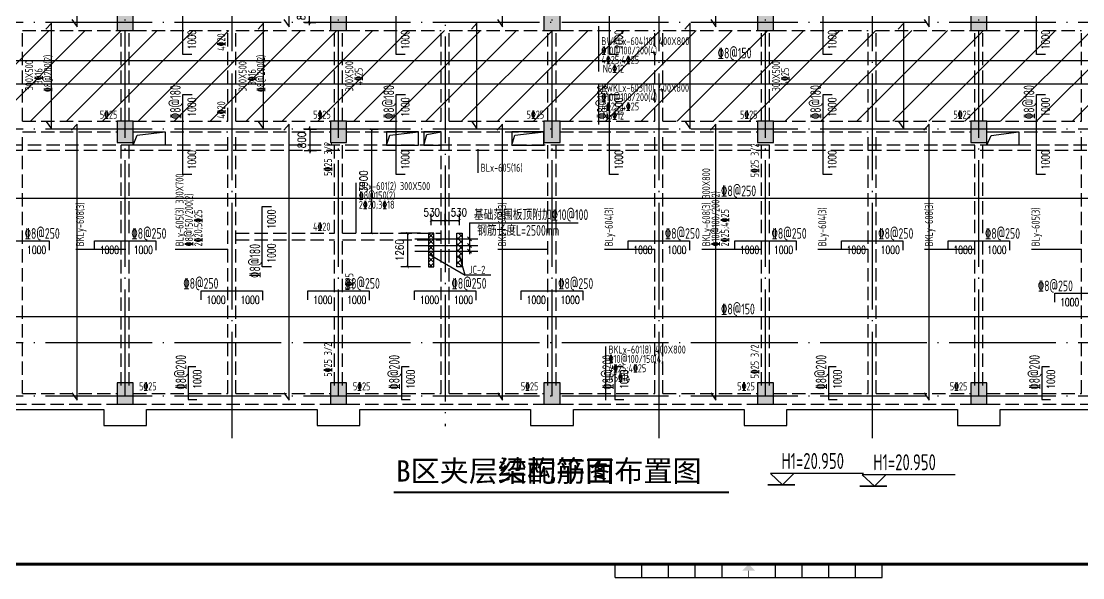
# Model space of a CAD drawing. Header units: millimetres. Extents: x 2998490 to 15040601, y 444546 to 7822218.
# Drawn here: x 14393708 to 14433503, y 7486254 to 7507115 of the extents above; entities that cross this region are included whole.
import ezdxf
from ezdxf.enums import TextEntityAlignment as Align

# ---------------------------------------------------------------- set-up
doc = ezdxf.new("R2010")
doc.units = ezdxf.units.MM
doc.header["$LTSCALE"] = 2000
doc.linetypes.add('DASH', pattern=[0.35, 0.25, -0.1])
doc.linetypes.add('DOTE', pattern=[2.42, 2, -0.2, 0.02, -0.2])
for name, color, linetype in [('3-AXIS', 3, 'Continuous'), ('3-ban', 84, 'Continuous'), ('3-ban-hatch', 9, 'Continuous'), ('3-ban-rein', 1, 'Continuous'), ('3-ban-TEXT', 7, 'Continuous'), ('3-ban设备基础', 3, 'Continuous'), ('3-COLUMN-UP', 2, 'Continuous'), ('3-dote', 43, 'DOTE'), ('3-HATCH', 8, 'Continuous'), ('3-liang-rein-X', 54, 'Continuous'), ('3-liang-rein-Y', 130, 'Continuous'), ('3-liang-R截面-X', 50, 'Continuous'), ('3-liang-R截面-Y', 70, 'Continuous'), ('3-liang-s-1', 44, 'Continuous'), ('3-liang-xu', 120, 'DASH'), ('图框', 7, 'Continuous')]:
    doc.layers.add(name, color=color, linetype=linetype)
doc.styles.add('DIM_FONT', font='SIMPLEX', dxfattribs={"width": 0.8, "bigfont": 'HZTXT'})
doc.styles.add('NT4', font='tssdeng.shx', dxfattribs={"width": 0.65, "bigfont": 'tssdchn.shx'})
doc.styles.add('TJ1', font='tj-romans1.shx', dxfattribs={"width": 0.8, "bigfont": 'tj-hztxt1.shx'})
doc.styles.add('TSSD_Rein', font='Tssdeng.shx', dxfattribs={"width": 0.7, "bigfont": 'hztxt.shx'})
doc.styles.add('黑体', font='SIMHEI.TTF')
doc.dimstyles.new('DIMN100', dxfattribs={"dimtxt": 300, "dimasz": 100, "dimexe": 250, "dimexo": 300, "dimgap": 150, "dimtad": 1, "dimdec": 0, "dimzin": 0, "dimdsep": 46, "dimtxsty": 'DIM_FONT', "dimblk": 'ARCHTICK', "dimcen": 0.09, "dimclrt": 7, "dimazin": 2, "dimtfac": 1, "dimtdec": 0, "dimtix": 1, "dimtmove": 2, "dimatfit": 3, "dimldrblk": 'ARCHTICK', "dimfxl": 0, "dimtolj": 1, "dimtzin": 0, "dimarcsym": 0})
pattern_1 = [(45, (-3453.43, 0), (-112.2532015, 112.2532015), []), (135, (-3453.43, 0), (-112.2532015, -112.2532015), [])]

# ---------------------------------------------------------------- blocks, each defined once
blk = doc.blocks.new('TJAD_TK_A0')
at = {"layer": '图框'}
for p, q in [((1517.5, -436.65), (1517.5, -431.65)), ((1527.5, -436.65), (1527.5, -431.65)), ((1537.5, -436.65), (1537.5, -431.65)), ((1547.5, -436.65), (1547.5, -431.65)), ((1557.5, -436.65), (1557.5, -431.65)), ((1577.5, -436.65), (1577.5, -431.65)), ((1587.5, -436.65), (1587.5, -431.65)), ((1597.5, -436.65), (1597.5, -431.65)), ((1607.5, -436.65), (1607.5, -431.65)), ((1617.5, -436.65), (1617.5, -431.65)), ((1517.5, -436.65), (1617.5, -436.65))]:
    blk.add_line(p, q, dxfattribs=at)
at = {"layer": '图框', "const_width": 1.2}
blk.add_lwpolyline([(2152, -431.7), (2152, 389.3), (998, 389.3), (998, -431.7)], close=True, dxfattribs=at)
at = {"layer": '图框', "const_width": 0.3}
blk.add_lwpolyline([(1567.5, -434.15), (1567.5, -436.65)], dxfattribs=at)
at = {"layer": '图框'}
blk.add_solid([(1570, -434.15), (1565, -434.15), (1567.5, -431.65)], dxfattribs=at)
blk = doc.blocks.new('_ArchTick')
at = {"color": 0, "linetype": 'ByBlock', "const_width": 0.15}
blk.add_lwpolyline([(-0.5, -0.5), (0.5, 0.5)], dxfattribs=at)
blk = doc.blocks.new('*D900')
at = {"layer": '3-ban设备基础', "color": 0, "lineweight": -2}
for p, q in [((14408676, 7499165), (14407940, 7499165)), ((14408190, 7499165), (14408190, 7497905)), ((14408676, 7497905), (14407940, 7497905))]:
    blk.add_line(p, q, dxfattribs=at)
at = {"layer": 'Defpoints', "color": 0}
for p in [(14408976, 7499165), (14408190, 7497905), (14408976, 7497905)]:
    blk.add_point(p, dxfattribs=at)
at = {"layer": '3-ban设备基础', "color": 0, "lineweight": -2, "xscale": 100, "yscale": 100, "zscale": 100}
for p, rotation in [((14408190, 7499165), 90), ((14408190, 7497905), 270)]:
    blk.add_blockref('_ArchTick', p, dxfattribs=dict(at, rotation=rotation))
at = {"layer": '3-ban设备基础', "color": 7, "insert": (14407890, 7498535), "char_height": 300, "attachment_point": 5, "rotation": 90, "style": 'DIM_FONT'}
blk.add_mtext('\\A1;1260', dxfattribs=at)
blk = doc.blocks.new('*D901')
at = {"layer": '3-ban设备基础', "color": 0, "lineweight": -2}
for p, q in [((14409076, 7499465), (14409076, 7499902)), ((14409606, 7499465), (14409606, 7499902)), ((14409076, 7499652), (14409606, 7499652))]:
    blk.add_line(p, q, dxfattribs=at)
at = {"layer": 'Defpoints', "color": 0}
for p in [(14409606, 7499652), (14409076, 7499165), (14409606, 7499165)]:
    blk.add_point(p, dxfattribs=at)
at = {"layer": '3-ban设备基础', "color": 0, "lineweight": -2, "xscale": 100, "yscale": 100, "zscale": 100, "rotation": 180}
blk.add_blockref('_ArchTick', (14409076, 7499652), dxfattribs=at)
at = {"layer": '3-ban设备基础', "color": 0, "lineweight": -2, "xscale": 100, "yscale": 100, "zscale": 100}
blk.add_blockref('_ArchTick', (14409606, 7499652), dxfattribs=at)
at = {"layer": '3-ban设备基础', "color": 7, "insert": (14409098, 7499952), "char_height": 300, "attachment_point": 5, "style": 'DIM_FONT'}
blk.add_mtext('\\A1;530', dxfattribs=at)
blk = doc.blocks.new('*D902')
at = {"layer": '3-ban设备基础', "color": 0, "lineweight": -2}
for p, q in [((14409606, 7499465), (14409606, 7499902)), ((14410136, 7499465), (14410136, 7499902)), ((14409606, 7499652), (14410136, 7499652))]:
    blk.add_line(p, q, dxfattribs=at)
at = {"layer": 'Defpoints', "color": 0}
for p in [(14410136, 7499652), (14409606, 7499165), (14410136, 7499165)]:
    blk.add_point(p, dxfattribs=at)
at = {"layer": '3-ban设备基础', "color": 0, "lineweight": -2, "xscale": 100, "yscale": 100, "zscale": 100, "rotation": 180}
blk.add_blockref('_ArchTick', (14409606, 7499652), dxfattribs=at)
at = {"layer": '3-ban设备基础', "color": 0, "lineweight": -2, "xscale": 100, "yscale": 100, "zscale": 100}
blk.add_blockref('_ArchTick', (14410136, 7499652), dxfattribs=at)
at = {"layer": '3-ban设备基础', "color": 7, "insert": (14410114, 7499952), "char_height": 300, "attachment_point": 5, "style": 'DIM_FONT'}
blk.add_mtext('\\A1;530', dxfattribs=at)
blk = doc.blocks.new('*D1761')
at = {"layer": '3-ban', "color": 0, "lineweight": -2}
for p, q in [((14404326, 7507865), (14404758, 7507865)), ((14404508, 7507865), (14404508, 7507965)), ((14404508, 7507865), (14404508, 7507065)), ((14404326, 7507065), (14404758, 7507065)), ((14404508, 7507065), (14404508, 7506965))]:
    blk.add_line(p, q, dxfattribs=at)
at = {"layer": 'Defpoints', "color": 0}
for p in [(14404026, 7507865), (14404026, 7507065), (14404508, 7507065)]:
    blk.add_point(p, dxfattribs=at)
at = {"layer": '3-ban', "color": 0, "lineweight": -2, "xscale": 100, "yscale": 100, "zscale": 100}
for p, rotation in [((14404508, 7507865), 270), ((14404508, 7507065), 90)]:
    blk.add_blockref('_ArchTick', p, dxfattribs=dict(at, rotation=rotation))
at = {"layer": '3-ban', "color": 7, "insert": (14404208, 7507465), "char_height": 300, "attachment_point": 5, "rotation": 90, "style": 'DIM_FONT'}
blk.add_mtext('\\A1;800', dxfattribs=at)
blk = doc.blocks.new('*D1762')
at = {"layer": '3-ban', "color": 0, "lineweight": -2}
for p, q in [((14404312, 7503065), (14404772, 7503065)), ((14404522, 7503065), (14404522, 7503165)), ((14404522, 7503065), (14404522, 7502265)), ((14404312, 7502265), (14404772, 7502265)), ((14404522, 7502265), (14404522, 7502165))]:
    blk.add_line(p, q, dxfattribs=at)
at = {"layer": 'Defpoints', "color": 0}
for p in [(14404012, 7503065), (14404012, 7502265), (14404522, 7502265)]:
    blk.add_point(p, dxfattribs=at)
at = {"layer": '3-ban', "color": 0, "lineweight": -2, "xscale": 100, "yscale": 100, "zscale": 100}
for p, rotation in [((14404522, 7503065), 270), ((14404522, 7502265), 90)]:
    blk.add_blockref('_ArchTick', p, dxfattribs=dict(at, rotation=rotation))
at = {"layer": '3-ban', "color": 7, "insert": (14404222, 7502665), "char_height": 300, "attachment_point": 5, "rotation": 90, "style": 'DIM_FONT'}
blk.add_mtext('\\A1;800', dxfattribs=at)
blk = doc.blocks.new('*D1763')
at = {"layer": '3-ban', "color": 0, "lineweight": -2}
for p, q in [((14406771, 7503065), (14407094, 7503065)), ((14406844, 7503065), (14406844, 7499165)), ((14406771, 7499165), (14407094, 7499165))]:
    blk.add_line(p, q, dxfattribs=at)
at = {"layer": 'Defpoints', "color": 0}
for p in [(14406471, 7503065), (14406471, 7499165), (14406844, 7499165)]:
    blk.add_point(p, dxfattribs=at)
at = {"layer": '3-ban', "color": 0, "lineweight": -2, "xscale": 100, "yscale": 100, "zscale": 100}
for p, rotation in [((14406844, 7503065), 90), ((14406844, 7499165), 270)]:
    blk.add_blockref('_ArchTick', p, dxfattribs=dict(at, rotation=rotation))
at = {"layer": '3-ban', "color": 7, "insert": (14406544, 7501115), "char_height": 300, "attachment_point": 5, "rotation": 90, "style": 'DIM_FONT'}
blk.add_mtext('\\A1;3900', dxfattribs=at)

msp = doc.modelspace()

# ---------------------------------------------------------------- hatches: boundary and pattern name
at = {"layer": '3-ban-hatch'}
h = msp.add_hatch(dxfattribs=at)
h.set_pattern_fill('ANSI31', color=8, scale=300, style=0)
h.set_pattern_definition([(45, (-3453.4, 0), (-673.51921, 673.51921), [])])
h.paths.add_polyline_path([(14389305.6, 7506765.4), (14452155.6, 7506765.4), (14452155.6, 7503365.4), (14389305.6, 7503365.4)])
at = {"layer": '3-ban设备基础', "ltscale": 2}
h = msp.add_hatch(dxfattribs=at)
h.set_pattern_fill('ANSI37', color=256, scale=50, style=0)
h.set_pattern_definition(pattern_1)
h.paths.add_polyline_path([(14408975.6, 7497905.4), (14409175.6, 7497905.4), (14409175.6, 7499165.4), (14408975.6, 7499165.4)])
h = msp.add_hatch(dxfattribs=at)
h.set_pattern_fill('ANSI37', color=256, scale=50, style=0)
h.set_pattern_definition(pattern_1)
h.paths.add_polyline_path([(14410235.6, 7497905.4), (14410035.6, 7497905.4), (14410035.6, 7499165.4), (14410235.6, 7499165.4)])
at = {"layer": '3-HATCH'}
for points in [[(14397305.5, 7506765.4), (14397905.5, 7506765.4), (14397905.5, 7507565.4), (14397305.5, 7507565.4)], [(14405305.5, 7506765.4), (14405905.5, 7506765.4), (14405905.5, 7507565.4), (14405305.5, 7507565.4)], [(14413305.5, 7506765.4), (14413905.5, 7506765.4), (14413905.5, 7507565.4), (14413305.5, 7507565.4)], [(14421305.5, 7506765.4), (14421905.5, 7506765.4), (14421905.5, 7507565.4), (14421305.5, 7507565.4)], [(14429305.5, 7506765.4), (14429905.5, 7506765.4), (14429905.5, 7507565.4), (14429305.5, 7507565.4)], [(14397305.5, 7502565.4), (14397905.5, 7502565.4), (14397905.5, 7503365.4), (14397305.5, 7503365.4)], [(14405305.5, 7502565.4), (14405905.5, 7502565.4), (14405905.5, 7503365.4), (14405305.5, 7503365.4)], [(14413305.5, 7502565.4), (14413905.5, 7502565.4), (14413905.5, 7503365.4), (14413305.5, 7503365.4)], [(14421305.5, 7502565.4), (14421905.5, 7502565.4), (14421905.5, 7503365.4), (14421305.5, 7503365.4)], [(14429305.5, 7502565.4), (14429905.5, 7502565.4), (14429905.5, 7503365.4), (14429305.5, 7503365.4)], [(14397305.5, 7492765.4), (14397905.5, 7492765.4), (14397905.5, 7493565.4), (14397305.5, 7493565.4)], [(14405305.5, 7492765.4), (14405905.5, 7492765.4), (14405905.5, 7493565.4), (14405305.5, 7493565.4)], [(14413305.5, 7492765.4), (14413905.5, 7492765.4), (14413905.5, 7493565.4), (14413305.5, 7493565.4)], [(14421305.5, 7492765.4), (14421905.5, 7492765.4), (14421905.5, 7493565.4), (14421305.5, 7493565.4)], [(14429305.5, 7492765.4), (14429905.5, 7492765.4), (14429905.5, 7493565.4), (14429305.5, 7493565.4)]]:
    msp.add_hatch(color=256, dxfattribs=at).paths.add_polyline_path(points)

# ---------------------------------------------------------------- linework, layer by layer
at = {"layer": '3-AXIS', "color": 15, "linetype": 'DOTE'}
for p, q in [((14397605.6, 7493065.4), (14397605.6, 7522345.6)), ((14405605.6, 7493065.4), (14405605.6, 7522345.6)), ((14413605.6, 7493065.4), (14413605.6, 7522345.6)), ((14421605.6, 7493065.4), (14421605.6, 7522345.6)), ((14429605.6, 7493065.4), (14429605.6, 7522345.6)), ((14451855.6, 7507065.4), (14370566.4, 7507065.4)), ((14451855.6, 7503065.4), (14370566.4, 7503065.4)), ((14451855.6, 7495065.4), (14370566.4, 7495065.4)), ((14451855.6, 7493065.4), (14370566.4, 7493065.4))]:
    msp.add_line(p, q, dxfattribs=at)
at = {"layer": '3-ban'}
msp.add_lwpolyline([(14428721.8, 7490117.2), (14425234.8, 7490117.2), (14425690.5, 7489685.9), (14425145.5, 7489685.9), (14426154.3, 7489685.9), (14425690.5, 7489685.9), (14426114.4, 7490117.2)], dxfattribs=at)
at = {"layer": '3-ban', "const_width": 70}
msp.add_lwpolyline([(14407664.3, 7489458.8), (14420236.3, 7489458.8)], dxfattribs=at)
at = {"layer": '3-ban-rein'}
for points in [[(14395606.4, 7507181.5), (14395799.8, 7506907.9), (14395799.8, 7517255.7), (14395596.7, 7517026.4)], [(14403556.4, 7507181.5), (14403749.8, 7506907.9), (14403749.8, 7517255.7), (14403546.7, 7517026.4)], [(14411556.4, 7507181.5), (14411749.8, 7506907.9), (14411749.8, 7517255.7), (14411546.7, 7517026.4)], [(14419556.4, 7507181.5), (14419749.8, 7506907.9), (14419749.8, 7517255.7), (14419546.7, 7517026.4)], [(14427556.4, 7507181.5), (14427749.8, 7506907.9), (14427749.8, 7517255.7), (14427546.7, 7517026.4)], [(14400103, 7505865.4), (14399765.1, 7505865.4), (14399765.1, 7508663), (14400111.1, 7508663)], [(14408103, 7505865.4), (14407765.1, 7505865.4), (14407765.1, 7508663), (14408111.1, 7508663)], [(14416103, 7505865.4), (14415765.1, 7505865.4), (14415765.1, 7508663), (14416111.1, 7508663)], [(14424103, 7505865.4), (14423765.1, 7505865.4), (14423765.1, 7508663), (14424111.1, 7508663)], [(14432103, 7505865.4), (14431765.1, 7505865.4), (14431765.1, 7508663), (14432111.1, 7508663)], [(14394645.8, 7503361.2), (14394839.3, 7503087.6), (14394839.3, 7507044.8), (14394636.2, 7506815.5)], [(14402595.8, 7503361.2), (14402789.3, 7503087.6), (14402789.3, 7507044.8), (14402586.2, 7506815.5)], [(14410595.8, 7503361.2), (14410789.3, 7503087.6), (14410789.3, 7507044.8), (14410586.2, 7506815.5)], [(14418595.8, 7503361.2), (14418789.3, 7503087.6), (14418789.3, 7507044.8), (14418586.2, 7506815.5)], [(14426595.8, 7503361.2), (14426789.3, 7503087.6), (14426789.3, 7507044.8), (14426586.2, 7506815.5)], [(14389422.2, 7505304.7), (14389422.2, 7505642.6), (14452038.7, 7505642.6), (14452038.7, 7505296.6)], [(14389628, 7504963), (14389354.3, 7504769.5), (14452054.9, 7504769.5), (14451825.6, 7504972.6)], [(14400103, 7501365.4), (14399765.1, 7501365.4), (14399765.1, 7504365.4), (14400111.1, 7504365.4)], [(14408103, 7501365.4), (14407765.1, 7501365.4), (14407765.1, 7504365.4), (14408111.1, 7504365.4)], [(14416103, 7501365.4), (14415765.1, 7501365.4), (14415765.1, 7504365.4), (14416111.1, 7504365.4)], [(14424103, 7501365.4), (14423765.1, 7501365.4), (14423765.1, 7504365.4), (14424111.1, 7504365.4)], [(14432103, 7501365.4), (14431765.1, 7501365.4), (14431765.1, 7504365.4), (14432111.1, 7504365.4)], [(14395606.4, 7493181.5), (14395799.8, 7492907.9), (14395799.8, 7503255.7), (14395596.7, 7503026.4)], [(14403556.4, 7493181.5), (14403749.8, 7492907.9), (14403749.8, 7503255.7), (14403546.7, 7503026.4)], [(14411556.4, 7493181.5), (14411749.8, 7492907.9), (14411749.8, 7503255.7), (14411546.7, 7503026.4)], [(14419556.4, 7493181.5), (14419749.8, 7492907.9), (14419749.8, 7503255.7), (14419546.7, 7503026.4)], [(14427556.4, 7493181.5), (14427749.8, 7492907.9), (14427749.8, 7503255.7), (14427546.7, 7503026.4)], [(14389461.7, 7500140.9), (14389461.7, 7500478.8), (14452052.8, 7500478.8), (14452052.8, 7500132.8)], [(14403084, 7497915.4), (14402746.1, 7497915.4), (14402746.1, 7500165.4), (14403092.1, 7500165.4)], [(14392455.5, 7498544.8), (14392455.5, 7498882.7), (14394755.5, 7498882.7), (14394755.5, 7498536.7)], [(14396455.5, 7498544.8), (14396455.5, 7498882.7), (14398755.5, 7498882.7), (14398755.5, 7498536.7)], [(14416455.5, 7498544.8), (14416455.5, 7498882.7), (14418755.5, 7498882.7), (14418755.5, 7498536.7)], [(14420455.5, 7498544.8), (14420455.5, 7498882.7), (14422755.5, 7498882.7), (14422755.5, 7498536.7)], [(14424455.5, 7498544.8), (14424455.5, 7498882.7), (14426755.5, 7498882.7), (14426755.5, 7498536.7)], [(14428455.5, 7498544.8), (14428455.5, 7498882.7), (14430755.5, 7498882.7), (14430755.5, 7498536.7)], [(14400455.5, 7496672.2), (14400455.5, 7497010.1), (14402755.5, 7497010.1), (14402755.5, 7496664.1)], [(14404455.5, 7496672.2), (14404455.5, 7497010.1), (14406755.5, 7497010.1), (14406755.5, 7496664.1)], [(14408455.5, 7496672.2), (14408455.5, 7497010.1), (14410755.5, 7497010.1), (14410755.5, 7496664.1)], [(14412455.5, 7496669), (14412455.5, 7497006.9), (14414755.5, 7497006.9), (14414755.5, 7496660.9)], [(14432455.5, 7496580.6), (14432455.5, 7496918.5), (14434755.5, 7496918.5), (14434755.5, 7496572.5)], [(14389667.5, 7496244.3), (14389393.8, 7496050.8), (14452054.9, 7496050.8), (14451825.6, 7496253.9)], [(14400257.1, 7494165.4), (14399965, 7494165.4), (14399965, 7492939.4), (14400294.3, 7492939.4)], [(14408257.1, 7494165.4), (14407965, 7494165.4), (14407965, 7492939.4), (14408294.3, 7492939.4)], [(14416257.1, 7494165.4), (14415965, 7494165.4), (14415965, 7492939.4), (14416294.3, 7492939.4)], [(14424257.1, 7494165.4), (14423965, 7494165.4), (14423965, 7492939.4), (14424294.3, 7492939.4)], [(14432257.1, 7494165.4), (14431965, 7494165.4), (14431965, 7492939.4), (14432294.3, 7492939.4)]]:
    msp.add_lwpolyline(points, dxfattribs=at)
at = {"layer": '3-ban设备基础'}
for p, q in [((14410517.3, 7499560.1), (14410517.3, 7498387.5)), ((14410517.3, 7499560.1), (14414586.8, 7499560.1)), ((14409032.8, 7498362.5), (14410351.6, 7497600)), ((14410351.6, 7497600), (14410135.6, 7498342.8)), ((14411314.1, 7497600), (14410351.6, 7497600))]:
    msp.add_line(p, q, dxfattribs=at)
at = {"layer": '3-ban设备基础', "color": 1}
for points in [[(14408458.5, 7498963.2), (14410826.7, 7498963.2)], [(14410443, 7499037.5), (14410591.6, 7498888.9)], [(14408458.5, 7498708.7), (14410826.7, 7498708.7)], [(14410443, 7498783), (14410591.6, 7498634.4)], [(14410443, 7498567.6), (14410591.6, 7498419)], [(14408458.5, 7498493.3), (14410826.7, 7498493.3)]]:
    msp.add_lwpolyline(points, dxfattribs=at)
at = {"layer": '3-ban设备基础', "ltscale": 2}
for points in [[(14408975.6, 7497905.4), (14409175.6, 7497905.4), (14409175.6, 7499165.4), (14408975.6, 7499165.4)], [(14410235.6, 7497905.4), (14410035.6, 7497905.4), (14410035.6, 7499165.4), (14410235.6, 7499165.4)]]:
    msp.add_lwpolyline(points, close=True, dxfattribs=at)
at = {"layer": '3-COLUMN-UP'}
for points in [[(14397305.5, 7506765.4), (14397905.5, 7506765.4), (14397905.5, 7507565.4), (14397305.5, 7507565.4)], [(14405305.5, 7506765.4), (14405905.5, 7506765.4), (14405905.5, 7507565.4), (14405305.5, 7507565.4)], [(14413305.5, 7506765.4), (14413905.5, 7506765.4), (14413905.5, 7507565.4), (14413305.5, 7507565.4)], [(14421305.5, 7506765.4), (14421905.5, 7506765.4), (14421905.5, 7507565.4), (14421305.5, 7507565.4)], [(14429305.5, 7506765.4), (14429905.5, 7506765.4), (14429905.5, 7507565.4), (14429305.5, 7507565.4)], [(14397305.5, 7502565.4), (14397905.5, 7502565.4), (14397905.5, 7503365.4), (14397305.5, 7503365.4)], [(14405305.5, 7502565.4), (14405905.5, 7502565.4), (14405905.5, 7503365.4), (14405305.5, 7503365.4)], [(14413305.5, 7502565.4), (14413905.5, 7502565.4), (14413905.5, 7503365.4), (14413305.5, 7503365.4)], [(14421305.5, 7502565.4), (14421905.5, 7502565.4), (14421905.5, 7503365.4), (14421305.5, 7503365.4)], [(14429305.5, 7502565.4), (14429905.5, 7502565.4), (14429905.5, 7503365.4), (14429305.5, 7503365.4)], [(14397305.5, 7492765.4), (14397905.5, 7492765.4), (14397905.5, 7493565.4), (14397305.5, 7493565.4)], [(14405305.5, 7492765.4), (14405905.5, 7492765.4), (14405905.5, 7493565.4), (14405305.5, 7493565.4)], [(14413305.5, 7492765.4), (14413905.5, 7492765.4), (14413905.5, 7493565.4), (14413305.5, 7493565.4)], [(14421305.5, 7492765.4), (14421905.5, 7492765.4), (14421905.5, 7493565.4), (14421305.5, 7493565.4)], [(14429305.5, 7492765.4), (14429905.5, 7492765.4), (14429905.5, 7493565.4), (14429305.5, 7493565.4)]]:
    msp.add_lwpolyline(points, close=True, dxfattribs=at)
at = {"layer": '3-dote'}
for p, q in [((14409605.6, 7521065.4), (14409605.6, 7491933.8)), ((14401605.6, 7519673.4), (14401605.6, 7491491.8)), ((14417605.6, 7519673.4), (14417605.6, 7491491.8)), ((14425605.6, 7519673.4), (14425605.6, 7491491.8))]:
    msp.add_line(p, q, dxfattribs=at)
at = {"layer": '3-liang-R截面-X'}
for p, q in [((14415347, 7506934.4), (14415347, 7505228.9)), ((14415347, 7504737.7), (14415347, 7503239.3)), ((14410823.4, 7502322.5), (14410823.4, 7501434)), ((14406251.6, 7501053.9), (14406251.6, 7499165.4)), ((14415615.9, 7494925.6), (14415615.9, 7492912.2))]:
    msp.add_line(p, q, dxfattribs=at)
msp.add_lwpolyline([(14425277.5, 7490164.2), (14421790.5, 7490164.2), (14422246.2, 7489732.9), (14421701.2, 7489732.9), (14422710, 7489732.9), (14422246.2, 7489732.9), (14422670.2, 7490164.2)], dxfattribs=at)
at = {"layer": '3-liang-R截面-X', "const_width": 70}
msp.add_lwpolyline([(14407664.3, 7489458.8), (14416776.3, 7489458.8)], dxfattribs=at)
at = {"layer": '3-liang-R截面-Y'}
for p, q in [((14395751.8, 7498571.5), (14397631.7, 7498571.5)), ((14399483.3, 7498571.5), (14401455.6, 7498571.5)), ((14411575.6, 7498571.5), (14413455.6, 7498571.5)), ((14415575.6, 7498571.5), (14417455.6, 7498571.5)), ((14419225.6, 7498571.5), (14421455.6, 7498571.5)), ((14423575.6, 7498571.5), (14425455.6, 7498571.5)), ((14427575.6, 7498571.5), (14429455.6, 7498571.5)), ((14431575.6, 7498571.5), (14433455.6, 7498571.5))]:
    msp.add_line(p, q, dxfattribs=at)
at = {"layer": '3-liang-s-1'}
for points in [[(14397905.6, 7502965.4), (14399105.6, 7502965.4), (14399105.6, 7502465.4), (14397905.6, 7502465.4)], [(14407405.6, 7502465.4), (14408605.6, 7502465.4), (14408605.6, 7502965.4), (14407405.6, 7502965.4)], [(14408805.6, 7502465.4), (14409455.6, 7502465.4), (14409455.6, 7502965.4), (14408805.6, 7502965.4)], [(14412105.6, 7502465.4), (14413305.5, 7502465.4), (14413305.5, 7502965.4), (14412105.6, 7502965.4)], [(14429905.6, 7502965.4), (14431105.6, 7502965.4), (14431105.6, 7502465.4), (14429905.6, 7502465.4)]]:
    msp.add_lwpolyline(points, close=True, dxfattribs=at)
for points in [[(14397905.6, 7502465.4), (14398049.8, 7502844.4), (14399105.6, 7502965.4)], [(14407405.6, 7502465.4), (14407526.2, 7502839.8), (14408605.6, 7502965.4)], [(14408805.6, 7502465.4), (14408910.7, 7502864.1), (14409455.6, 7502965.4)], [(14412105.6, 7502465.4), (14412206.6, 7502842), (14413305.5, 7502965.4)], [(14429905.6, 7502465.4), (14430067.8, 7502833.9), (14431105.6, 7502965.4)], [(14389005.6, 7492165.4), (14390406.2, 7492165.4), (14390406.2, 7492565.4), (14396805.6, 7492565.4), (14396805.6, 7491965.4), (14398405.6, 7491965.4), (14398405.6, 7492565.4), (14404805.6, 7492565.4), (14404805.6, 7491965.4), (14406405.6, 7491965.4), (14406405.6, 7492565.4), (14412805.6, 7492565.4), (14412805.6, 7491965.4), (14414405.6, 7491965.4), (14414405.6, 7492565.4), (14420805.6, 7492565.4), (14420805.6, 7491965.4), (14422405.6, 7491965.4), (14422405.6, 7492565.4), (14428805.6, 7492565.4), (14428805.6, 7491965.4), (14430405.6, 7491965.4), (14430405.6, 7492565.4), (14436805.6, 7492565.4)]]:
    msp.add_lwpolyline(points, dxfattribs=at)
at = {"layer": '3-liang-xu'}
for p, q in [((14393755.5, 7503365.4), (14393755.5, 7506765.4)), ((14393755.5, 7506765.4), (14397305.5, 7506765.4)), ((14397455.5, 7503365.4), (14397455.5, 7506765.4)), ((14397755.5, 7503365.4), (14397755.5, 7506765.4)), ((14397903.6, 7506765.4), (14401455.5, 7506765.4)), ((14401455.5, 7503365.4), (14401455.5, 7506765.4)), ((14401755.5, 7503365.4), (14401755.5, 7506765.4)), ((14401755.5, 7506765.4), (14405305.5, 7506765.4)), ((14405455.5, 7503365.4), (14405455.5, 7506765.4)), ((14405755.5, 7503365.4), (14405755.5, 7506765.4)), ((14405905.5, 7506765.4), (14409455.5, 7506765.4)), ((14409455.5, 7503365.4), (14409455.5, 7506765.4)), ((14409755.5, 7503365.4), (14409755.5, 7506765.4)), ((14409755.5, 7506765.4), (14413305.5, 7506765.4)), ((14413455.5, 7503365.4), (14413455.5, 7506765.4)), ((14413755.5, 7503365.4), (14413755.5, 7506765.4)), ((14413905.5, 7506765.4), (14417455.5, 7506765.4)), ((14417455.5, 7503365.4), (14417455.5, 7506765.4)), ((14417755.5, 7503365.4), (14417755.5, 7506765.4)), ((14417755.5, 7506765.4), (14421305.5, 7506765.4)), ((14421455.5, 7503365.4), (14421455.5, 7506765.4)), ((14421755.5, 7503365.4), (14421755.5, 7506765.4)), ((14421902.2, 7506765.4), (14425455.5, 7506765.4)), ((14425455.5, 7503365.4), (14425455.5, 7506765.4)), ((14425755.5, 7503365.4), (14425755.5, 7506765.4)), ((14425755.5, 7506765.4), (14429305.5, 7506765.4)), ((14429455.5, 7503365.4), (14429455.5, 7506765.4)), ((14429755.5, 7503365.4), (14429755.5, 7506765.4)), ((14429905.5, 7506765.4), (14433455.5, 7506765.4)), ((14433455.5, 7503365.4), (14433455.5, 7506765.4)), ((14393755.5, 7503365.4), (14397305.5, 7503365.4)), ((14397905.5, 7503365.4), (14401455.5, 7503365.4)), ((14401755.5, 7503365.4), (14405305.5, 7503365.4)), ((14405905.5, 7503365.4), (14409455.5, 7503365.4)), ((14409755.5, 7503365.4), (14413305.5, 7503365.4)), ((14413905.5, 7503365.4), (14417455.5, 7503365.4)), ((14417755.5, 7503365.4), (14421305.5, 7503365.4)), ((14421905.5, 7503365.4), (14425455.5, 7503365.4)), ((14425755.5, 7503365.4), (14429305.5, 7503365.4)), ((14429905.5, 7503365.4), (14433455.5, 7503365.4)), ((14393755.5, 7502965.4), (14397305.5, 7502965.4)), ((14393755.5, 7493165.4), (14393755.5, 7502965.4)), ((14397905.5, 7502965.4), (14401455.5, 7502965.4)), ((14401455.5, 7493165.4), (14401455.5, 7502965.4)), ((14401755.5, 7502965.4), (14405305.5, 7502965.4)), ((14401755.5, 7493165.4), (14401755.5, 7502965.4)), ((14405905.5, 7502965.4), (14409455.5, 7502965.4)), ((14409455.5, 7493165.4), (14409455.5, 7502965.4)), ((14409755.5, 7493165.4), (14409755.5, 7502965.4)), ((14409755.5, 7502965.4), (14413305.5, 7502965.4)), ((14413905.5, 7502965.4), (14417455.5, 7502965.4)), ((14417455.5, 7493165.4), (14417455.5, 7502965.4)), ((14417755.5, 7502965.4), (14421305.5, 7502965.4)), ((14417755.5, 7493165.4), (14417755.5, 7502965.4)), ((14421905.5, 7502965.4), (14425455.5, 7502965.4)), ((14425455.5, 7493165.4), (14425455.5, 7502965.4)), ((14425755.5, 7502965.4), (14429305.5, 7502965.4)), ((14425755.5, 7493165.4), (14425755.5, 7502965.4)), ((14429905.5, 7502965.4), (14433455.5, 7502965.4)), ((14433455.5, 7493165.4), (14433455.5, 7502965.4)), ((14397455.5, 7499165.4), (14397455.5, 7502665.4)), ((14397755.5, 7499165.4), (14397755.5, 7502665.4)), ((14405455.5, 7499165.4), (14405455.5, 7502665.4)), ((14405755.5, 7499165.4), (14405755.5, 7502665.4)), ((14413455.5, 7499165.4), (14413455.5, 7502665.4)), ((14413755.5, 7499165.4), (14413755.5, 7502665.4)), ((14421455.5, 7499165.4), (14421455.5, 7502665.4)), ((14421755.5, 7499165.4), (14421755.5, 7502665.4)), ((14429455.5, 7499165.4), (14429455.5, 7502665.4)), ((14429755.5, 7499165.4), (14429755.5, 7502665.4)), ((14451855.6, 7502465.4), (14389705.6, 7502465.4)), ((14451855.6, 7502265.4), (14389705.6, 7502265.4)), ((14401755.5, 7499165.4), (14405455.5, 7499165.4)), ((14405755.5, 7499165.4), (14409455.5, 7499165.4)), ((14397455.5, 7493465.4), (14397455.5, 7498915.4)), ((14397755.5, 7493465.4), (14397755.5, 7498915.4)), ((14401755.5, 7498915.4), (14405455.5, 7498915.4)), ((14405455.5, 7493465.4), (14405455.5, 7498915.4)), ((14405755.5, 7493465.4), (14405755.5, 7498915.4)), ((14405755.5, 7498915.4), (14409455.5, 7498915.4)), ((14413455.5, 7493465.4), (14413455.5, 7498915.4)), ((14413755.5, 7493465.4), (14413755.5, 7498915.4)), ((14421455.5, 7493465.4), (14421455.5, 7498915.4)), ((14421755.5, 7493465.4), (14421755.5, 7498915.4)), ((14429455.5, 7493465.4), (14429455.5, 7498915.4)), ((14429755.5, 7493465.4), (14429755.5, 7498915.4)), ((14393755.5, 7493165.4), (14397305.5, 7493165.4)), ((14397905.5, 7493165.4), (14401455.5, 7493165.4)), ((14401755.5, 7493165.4), (14405305.5, 7493165.4)), ((14405905.5, 7493165.4), (14409455.5, 7493165.4)), ((14409755.5, 7493165.4), (14413305.5, 7493165.4)), ((14413905.5, 7493165.4), (14417455.5, 7493165.4)), ((14417755.5, 7493165.4), (14421305.5, 7493165.4)), ((14421905.5, 7493165.4), (14425455.5, 7493165.4)), ((14425755.5, 7493165.4), (14429305.5, 7493165.4)), ((14429905.5, 7493165.4), (14433455.5, 7493165.4)), ((14389905.5, 7492765.4), (14397305.5, 7492765.4)), ((14397905.5, 7492765.4), (14405305.5, 7492765.4)), ((14405905.5, 7492765.4), (14413305.5, 7492765.4)), ((14413905.5, 7492765.4), (14421305.5, 7492765.4)), ((14421905.5, 7492765.4), (14429305.5, 7492765.4)), ((14429905.5, 7492765.4), (14437305.5, 7492765.4))]:
    msp.add_line(p, q, dxfattribs=at)

# ---------------------------------------------------------------- block references
at = {"layer": '图框', "xscale": 100, "yscale": 100, "zscale": 100}
msp.add_blockref('TJAD_TK_A0', (14264228.6, 7529933.9), dxfattribs=at)

# ---------------------------------------------------------------- texts
at = {"layer": '3-ban', "style": 'TSSD_Rein', "width": 0.7}
for s, rotation, p in [('%%1328@150', 359.99419, (14419814.3, 7505719.7, -5065)), ('%%1328@150', 359.99419, (14419814.3, 7505719.7, -5065)), ('%%1328@180', 89.99419, (14399688, 7503444.1, -5065)), ('%%1328@180', 89.99419, (14407688, 7503444.1, -5065)), ('%%1328@180', 89.99419, (14415688, 7503444.1, -5065)), ('%%1328@180', 89.99419, (14423688, 7503444.1, -5065)), ('%%1328@180', 89.99419, (14431688, 7503444.1, -5065)), ('%%1328@250', 359.99419, (14419939.8, 7500555.9, -5065)), ('%%1328@250', 359.99419, (14393834.1, 7498959.8, -5065)), ('%%1328@250', 359.99419, (14397834.1, 7498959.8, -5065)), ('%%1328@250', 359.99419, (14417834.1, 7498959.8, -5065)), ('%%1328@250', 359.99419, (14421834.1, 7498959.8, -5065)), ('%%1328@250', 359.99419, (14425834.1, 7498959.8, -5065)), ('%%1328@250', 359.99419, (14429834.1, 7498959.8, -5065)), ('%%1328@180', 89.99419, (14402669, 7497491.3, -5065)), ('%%1328@250', 359.99419, (14399782.7, 7497087.2, -5065)), ('%%1328@250', 359.99419, (14405834.1, 7497087.2, -5065)), ('%%1328@250', 359.99419, (14409834.1, 7497087.2, -5065)), ('%%1328@250', 359.99419, (14413834.1, 7497084, -5065)), ('%%1328@250', 359.99419, (14431815.1, 7496995.6, -5065)), ('%%1328@150', 359.99419, (14419939.2, 7496127.9, -5065)), ('%%1328@200', 90.00581, (14399892.8, 7493301.4, -5065)), ('%%1328@200', 90.00581, (14407892.8, 7493301.4, -5065)), ('%%1328@200', 90.00581, (14415892.8, 7493301.4, -5065)), ('%%1328@200', 90.00581, (14423892.8, 7493301.4, -5065)), ('%%1328@200', 90.00581, (14431892.8, 7493301.4, -5065))]:
    msp.add_text(s, height=400, rotation=rotation, dxfattribs=at).set_placement(p)
at = {"layer": '3-ban', "style": '黑体'}
msp.add_text('B区夹层结构平面布置图', height=800, dxfattribs=at).set_placement((14407760.2, 7489858.8))
at = {"layer": '3-ban', "style": 'TSSD_Rein', "width": 0.7}
msp.add_text('H1=20.950', height=600, dxfattribs=at).set_placement((14425650, 7490284.4))
at = {"layer": '3-ban-TEXT', "style": 'TJ1', "width": 0.7}
for p in [(14400254.9, 7506062.4), (14408254.9, 7506062.4), (14416254.9, 7506062.4), (14424254.9, 7506062.4), (14432254.9, 7506062.4), (14400254.9, 7503535.3), (14408254.9, 7503535.3), (14416254.9, 7503535.3), (14424254.9, 7503535.3), (14432254.9, 7503535.3), (14400254.9, 7501562.4), (14408254.9, 7501562.4), (14416254.9, 7501562.4), (14424254.9, 7501562.4), (14432254.9, 7501562.4), (14403235.9, 7499335.3), (14403235.9, 7498062.4), (14400454.9, 7493335.3), (14408454.9, 7493335.3), (14416454.9, 7493335.3), (14424454.9, 7493335.3), (14432454.9, 7493335.3)]:
    msp.add_text('1000', height=300, rotation=90, dxfattribs=at).set_placement(p)
for p in [(14393925.4, 7498392.8), (14396652.4, 7498392.8), (14397925.4, 7498392.8), (14416652.4, 7498392.8), (14417925.4, 7498392.8), (14420652.4, 7498392.8), (14421925.4, 7498392.8), (14424652.4, 7498392.8), (14425925.4, 7498392.8), (14428652.4, 7498392.8), (14429925.4, 7498392.8), (14400652.4, 7496520.3), (14401925.4, 7496520.3), (14404652.4, 7496520.3), (14405925.4, 7496520.3), (14408652.4, 7496520.3), (14409925.4, 7496520.3), (14412652.4, 7496517), (14413925.4, 7496517), (14432652.4, 7496428.6)]:
    msp.add_text('1000', height=300, dxfattribs=at).set_placement(p)
at = {"layer": '3-ban设备基础', "style": 'TSSD_Rein', "width": 0.7}
for s, p in [('基础范围板顶附加%%13210@100', (14410680.4, 7499664.8, -5065)), ('钢筋长度L=2500mm', (14410801.5, 7499074.7, -5065))]:
    msp.add_text(s, height=400, rotation=359.99419, dxfattribs=at).set_placement(p)
at = {"layer": '3-ban设备基础', "style": 'NT4', "width": 0.75}
msp.add_text('JC-2', height=300, dxfattribs=at).set_placement((14410799.8, 7497800), align=Align.MIDDLE)
at = {"layer": '3-liang-rein-X', "style": 'TSSD_Rein', "width": 0.7}
for s, p in [('%%13210@100/200(4)', (14415459.8, 7505868.6)), ('4%%13225;4%%13225', (14415459.8, 7505518.6)), ('N6%%13212', (14415510.5, 7505187.8)), ('%%13210@100/200(4)', (14415459.8, 7504120)), ('5%%13225', (14396653.5, 7503465.4)), ('5%%13225', (14404653.5, 7503465.4)), ('5%%13225', (14412653.5, 7503465.4)), ('4%%13225;4%%13225', (14415459.8, 7503770)), ('N6%%13212', (14415510.5, 7503430.7)), ('5%%13225', (14420653.5, 7503465.4)), ('5%%13225', (14428653.5, 7503465.4)), ('%%1328@150(2)', (14406364.5, 7500436.2)), ('2%%13220;3%%13218', (14406364.5, 7500086.2)), ('4%%13220', (14404647.5, 7499265.4)), ('%%13210@100/150(4)', (14415728.8, 7494307.9)), ('4%%13225;4%%13225', (14415728.8, 7493957.9)), ('N6%%13214', (14415728.8, 7493607.9)), ('5%%13225', (14398126, 7493279.8)), ('5%%13225', (14406141.5, 7493279.8)), ('5%%13225', (14412436.7, 7493279.8)), ('5%%13225', (14420551.2, 7493279.8)), ('5%%13225', (14428518.2, 7493279.8))]:
    msp.add_text(s, height=300, dxfattribs=at).set_placement(p)
at = {"layer": '3-liang-rein-Y', "style": 'TSSD_Rein', "width": 0.7}
for s, p in [('4%%13220', (14401355.6, 7506005.6)), ('%%1328@200(2)', (14394855.5, 7504463.6)), ('%%1328@200(2)', (14402842.6, 7504463.6)), ('3%%13216', (14394505.6, 7504744.1)), ('4%%13225', (14406505.6, 7504709.3)), ('4%%13225', (14422491.4, 7504709.3)), ('3%%13216', (14402505.6, 7504709.3)), ('4%%13220', (14401355.6, 7503461.2)), ('5%%13225 3/2', (14405354.4, 7501317.5)), ('5%%13225 3/2', (14421354.4, 7501264.1)), ('%%13210@100/200(2)', (14419885.2, 7498675.7)), ('%%1328@150/200(2)', (14400143, 7498675.7)), ('2%%13220;5%%13225', (14400493, 7498675.7)), ('2%%13225;4%%13225', (14420235.2, 7498675.7)), ('5%%13225', (14406155.6, 7497017.2)), ('5%%13225 3/2', (14405354.4, 7493791.2)), ('5%%13225 3/2', (14421354.4, 7493724.1))]:
    msp.add_text(s, height=300, rotation=90, dxfattribs=at).set_placement(p)
at = {"layer": '3-liang-R截面-X', "style": 'TSSD_Rein', "width": 0.7}
for s, height, p in [('BWKLx-604(10) 400X800', 300, (14415455, 7506218.6)), ('BWKLx-603(10) 400X800', 300, (14415455, 7504470)), ('BLx-605(16)', 300, (14410931.4, 7501474.5)), ('BLx-601(2) 300X500', 300, (14406359.6, 7500786.2)), ('BKLx-601(8) 400X800', 300, (14415724, 7494657.9)), ('H1=20.950', 600, (14422205.7, 7490331.3))]:
    msp.add_text(s, height=height, dxfattribs=at).set_placement(p)
at = {"layer": '3-liang-R截面-X', "style": '黑体'}
msp.add_text('B区夹层梁配筋图', height=800, dxfattribs=at).set_placement((14407760.2, 7489858.8))
at = {"layer": '3-liang-R截面-Y', "style": 'TSSD_Rein', "width": 0.7}
for s, p in [('300X500', (14394155.6, 7504521.4)), ('300X500', (14402155.6, 7504486.5)), ('300X500', (14406155.6, 7504486.5)), ('300X500', (14422154.4, 7504486.5)), ('BLy-605(3) 300X700', (14399793, 7498675.7)), ('BKLy-608(3) 300X800', (14419535.3, 7498675.7)), ('BKLy-608(3)', (14396061.4, 7498675.7)), ('BKLy-608(3)', (14411885.3, 7498675.7)), ('BKLy-608(3)', (14427885.3, 7498675.7)), ('BLy-604(3)', (14415885.3, 7498675.7)), ('BLy-604(3)', (14423885.3, 7498675.7)), ('BLy-605(3)', (14431885.3, 7498675.7))]:
    msp.add_text(s, height=300, rotation=90, dxfattribs=at).set_placement(p)

# ---------------------------------------------------------------- dimensions: what is measured, and where the dimension line sits
at = {"layer": '3-ban'}
for base, p1, p2, picture, middle in [((14404507.7, 7507065.4), (14404026.4, 7507865.4), (14404026.4, 7507065.4), '*D1761', (14404207.7, 7507465.4)), ((14404521.8, 7502265.4), (14404012.2, 7503065.4), (14404012.2, 7502265.4), '*D1762', (14404221.8, 7502665.4)), ((14406844.2, 7499165.4), (14406471, 7503065.4), (14406471, 7499165.4), '*D1763', (14406544.2, 7501115.4))]:
    dim = msp.add_linear_dim(base=base, p1=p1, p2=p2, angle=90, dimstyle='DIMN100', dxfattribs=at)
    dim.commit()
    dim.dimension.update_dxf_attribs({"geometry": picture, "text_midpoint": middle})
at = {"layer": '3-ban设备基础'}
for base, p1, p2, picture, middle in [((14409605.6, 7499651.6), (14409075.6, 7499165.4), (14409605.6, 7499165.4), '*D901', (14409097.6, 7499951.6)), ((14410135.6, 7499651.6), (14409605.6, 7499165.4), (14410135.6, 7499165.4), '*D902', (14410113.6, 7499951.6))]:
    dim = msp.add_linear_dim(base=base, p1=p1, p2=p2, dimstyle='DIMN100', dxfattribs=at)
    dim.commit()
    dim.dimension.update_dxf_attribs({"geometry": picture, "text_midpoint": middle, "dimtype": 160})
dim = msp.add_linear_dim(base=(14408190.1, 7497905.4), p1=(14408975.6, 7499165.4), p2=(14408975.6, 7497905.4), angle=90, dimstyle='DIMN100', dxfattribs=at)
dim.commit()
dim.dimension.update_dxf_attribs({"geometry": '*D900', "text_midpoint": (14407890.1, 7498535.4)})

doc.saveas('drawing.dxf')
